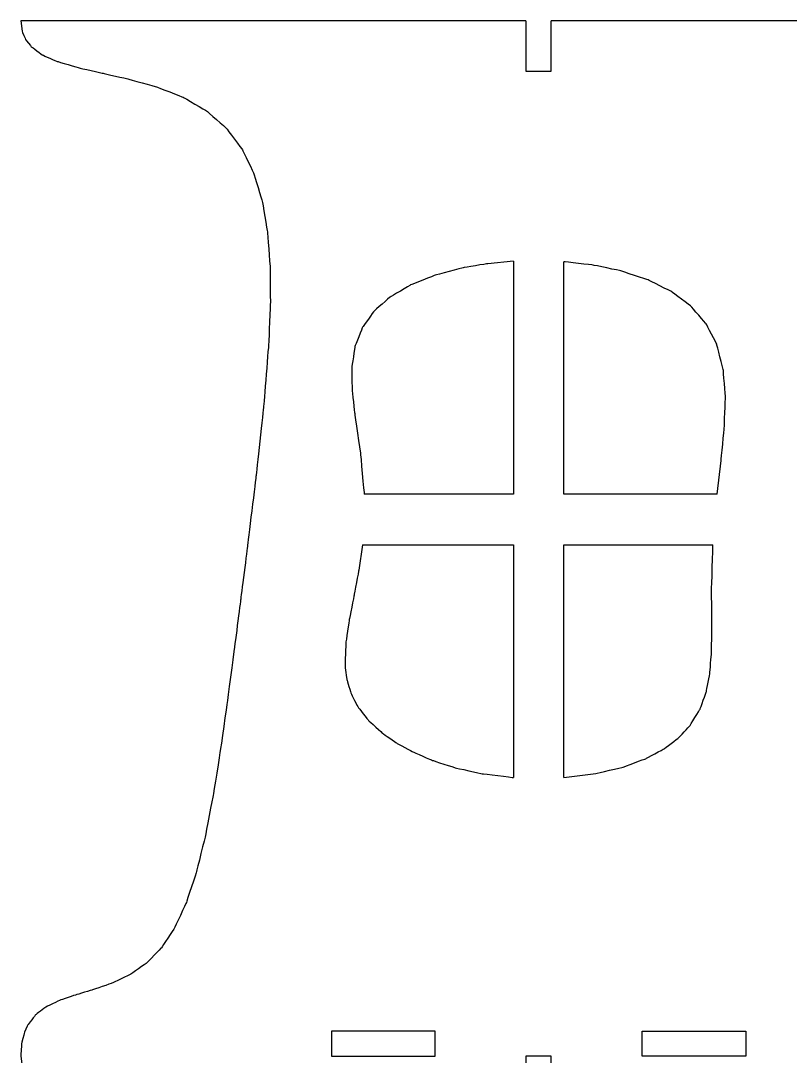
# Model space of a CAD drawing. Header units: centimetres. Extents: x -35.4 to 30.2, y -20.1 to 20.9.
# Drawn here: x -35.38 to -20.15, y 0.42 to 20.92 of the extents above; entities that cross this region are included whole.
import ezdxf

# ---------------------------------------------------------------- set-up
doc = ezdxf.new("R2010")
doc.units = ezdxf.units.CM
doc.header["$MEASUREMENT"] = 0
doc.layers.add('Capa 1', color=7, linetype='Continuous')

msp = doc.modelspace()

# ---------------------------------------------------------------- linework, layer by layer
at = {"layer": 'Capa 1', "color": 1, "lineweight": 25}
for points, knots in [([(-35.37782, 20.91947), (-35.37782, 20.91947), (-35.35234, 20.71479), (-35.35234, 20.71479), (-35.35234, 20.71479), (-35.35234, 20.71479), (-35.28063, 20.54525), (-35.28063, 20.54525), (-35.28063, 20.54525), (-35.28063, 20.54525), (-35.16939, 20.40533), (-35.16939, 20.40533), (-35.16939, 20.40533), (-35.16939, 20.40533), (-34.94199, 20.23992), (-34.94199, 20.23992), (-34.94199, 20.23992), (-34.94199, 20.23992), (-34.65843, 20.11436), (-34.65843, 20.11436), (-34.65843, 20.11436), (-34.65843, 20.11436), (-34.22116, 19.98606), (-34.22116, 19.98606), (-34.22116, 19.98606), (-34.22116, 19.98606), (-33.74618, 19.87814), (-33.74618, 19.87814), (-33.74618, 19.87814), (-33.74618, 19.87814), (-33.26023, 19.76885), (-33.26023, 19.76885), (-33.26023, 19.76885), (-33.26023, 19.76885), (-32.69219, 19.61187), (-32.69219, 19.61187), (-32.69219, 19.61187), (-32.69219, 19.61187), (-32.16602, 19.40567), (-32.16602, 19.40567), (-32.16602, 19.40567), (-32.16602, 19.40567), (-31.70021, 19.13445), (-31.70021, 19.13445), (-31.70021, 19.13445), (-31.70021, 19.13445), (-31.30602, 18.7882), (-31.30602, 18.7882), (-31.30602, 18.7882), (-31.30602, 18.7882), (-30.98845, 18.36162), (-30.98845, 18.36162), (-30.98845, 18.36162), (-30.98845, 18.36162), (-30.76144, 17.88968), (-30.76144, 17.88968), (-30.76144, 17.88968), (-30.76144, 17.88968), (-30.59852, 17.34781), (-30.59852, 17.34781), (-30.59852, 17.34781), (-30.59852, 17.34781), (-30.49467, 16.73934), (-30.49467, 16.73934), (-30.49467, 16.73934), (-30.49467, 16.73934), (-30.44327, 16.06924), (-30.44327, 16.06924), (-30.44327, 16.06924), (-30.44327, 16.06924), (-30.43688, 15.34364), (-30.43688, 15.34364), (-30.43688, 15.34364), (-30.43688, 15.34364), (-30.46754, 14.56972), (-30.46754, 14.56972), (-30.46754, 14.56972), (-30.46754, 14.56972), (-30.57178, 13.27531), (-30.57178, 13.27531), (-30.57178, 13.27531), (-30.57178, 13.27531), (-30.72009, 11.91496), (-30.72009, 11.91496), (-30.72009, 11.91496), (-30.72009, 11.91496), (-30.88985, 10.52438), (-30.88985, 10.52438), (-30.88985, 10.52438), (-30.88985, 10.52438), (-31.02418, 9.46478), (-31.02418, 9.46478), (-31.02418, 9.46478), (-31.02418, 9.46478), (-31.15852, 8.42521), (-31.15852, 8.42521), (-31.15852, 8.42521), (-31.15852, 8.42521), (-31.29233, 7.42159), (-31.29233, 7.42159), (-31.29233, 7.42159), (-31.29233, 7.42159), (-31.42797, 6.46931), (-31.42797, 6.46931), (-31.42797, 6.46931), (-31.42797, 6.46931), (-31.57028, 5.5827), (-31.57028, 5.5827), (-31.57028, 5.5827), (-31.57028, 5.5827), (-31.72314, 4.78836), (-31.72314, 4.78836), (-31.72314, 4.78836), (-31.72314, 4.78836), (-31.89667, 4.08022), (-31.89667, 4.08022), (-31.89667, 4.08022), (-31.89667, 4.08022), (-32.0991, 3.46625), (-32.0991, 3.46625), (-32.0991, 3.46625), (-32.0991, 3.46625), (-32.33796, 2.95126), (-32.33796, 2.95126), (-32.33796, 2.95126), (-32.33796, 2.95126), (-32.59179, 2.56967), (-32.59179, 2.56967), (-32.59179, 2.56967), (-32.59179, 2.56967), (-32.88301, 2.2673), (-32.88301, 2.2673), (-32.88301, 2.2673), (-32.88301, 2.2673), (-33.21109, 2.03679), (-33.21109, 2.03679), (-33.21109, 2.03679), (-33.21109, 2.03679), (-33.57159, 1.86549), (-33.57159, 1.86549), (-33.57159, 1.86549), (-33.57159, 1.86549), (-33.95499, 1.73439), (-33.95499, 1.73439), (-33.95499, 1.73439), (-33.95499, 1.73439), (-34.28089, 1.63713), (-34.28089, 1.63713), (-34.28089, 1.63713), (-34.28089, 1.63713), (-34.59906, 1.52985), (-34.59906, 1.52985), (-34.59906, 1.52985), (-34.59906, 1.52985), (-34.89232, 1.38779), (-34.89232, 1.38779), (-34.89232, 1.38779), (-34.89232, 1.38779), (-35.08303, 1.24054), (-35.08303, 1.24054), (-35.08303, 1.24054), (-35.08303, 1.24054), (-35.23649, 1.04189), (-35.23649, 1.04189), (-35.23649, 1.04189), (-35.23649, 1.04189), (-35.31178, 0.87252), (-35.31178, 0.87252), (-35.31178, 0.87252), (-35.31178, 0.87252), (-35.36049, 0.6671), (-35.36049, 0.6671), (-35.36049, 0.6671), (-35.36049, 0.6671), (-35.37782, 0.41948), (-35.37782, 0.41948)], [0, 0, 0, 0, 0.02222222, 0.02222222, 0.02222222, 0.02222223, 0.04444444, 0.04444444, 0.04444444, 0.04444445, 0.06666667, 0.06666667, 0.06666667, 0.06666668, 0.08888889, 0.08888889, 0.08888889, 0.0888889, 0.11111111, 0.11111111, 0.11111111, 0.11111112, 0.13333333, 0.13333333, 0.13333333, 0.13333334, 0.15555556, 0.15555556, 0.15555556, 0.15555557, 0.17777778, 0.17777778, 0.17777778, 0.17777779, 0.2, 0.2, 0.2, 0.20000001, 0.22222222, 0.22222222, 0.22222222, 0.22222223, 0.24444444, 0.24444444, 0.24444444, 0.24444445, 0.26666667, 0.26666667, 0.26666667, 0.26666668, 0.28888889, 0.28888889, 0.28888889, 0.2888889, 0.31111111, 0.31111111, 0.31111111, 0.31111112, 0.33333333, 0.33333333, 0.33333333, 0.33333334, 0.35555556, 0.35555556, 0.35555556, 0.35555557, 0.37777778, 0.37777778, 0.37777778, 0.37777779, 0.4, 0.4, 0.4, 0.40000001, 0.42222222, 0.42222222, 0.42222222, 0.42222223, 0.44444444, 0.44444444, 0.44444444, 0.44444445, 0.46666667, 0.46666667, 0.46666667, 0.46666668, 0.48888889, 0.48888889, 0.48888889, 0.4888889, 0.51111111, 0.51111111, 0.51111111, 0.51111112, 0.53333333, 0.53333333, 0.53333333, 0.53333334, 0.55555556, 0.55555556, 0.55555556, 0.55555557, 0.57777778, 0.57777778, 0.57777778, 0.57777779, 0.6, 0.6, 0.6, 0.60000001, 0.62222222, 0.62222222, 0.62222222, 0.62222223, 0.64444444, 0.64444444, 0.64444444, 0.64444445, 0.66666667, 0.66666667, 0.66666667, 0.66666668, 0.68888889, 0.68888889, 0.68888889, 0.6888889, 0.71111111, 0.71111111, 0.71111111, 0.71111112, 0.73333333, 0.73333333, 0.73333333, 0.73333334, 0.75555556, 0.75555556, 0.75555556, 0.75555557, 0.77777778, 0.77777778, 0.77777778, 0.77777779, 0.8, 0.8, 0.8, 0.80000001, 0.82222222, 0.82222222, 0.82222222, 0.82222223, 0.84444444, 0.84444444, 0.84444444, 0.84444445, 0.86666667, 0.86666667, 0.86666667, 0.86666668, 0.88888889, 0.88888889, 0.88888889, 0.8888889, 0.91111111, 0.91111111, 0.91111111, 0.91111112, 0.93333333, 0.93333333, 0.93333333, 0.93333334, 0.95555556, 0.95555556, 0.95555556, 0.95555557, 1, 1, 1, 1]), ([(-25.62781, 16.15665), (-25.62781, 16.15665), (-26.13581, 16.10935), (-26.13581, 16.10935), (-26.13581, 16.10935), (-26.13581, 16.10935), (-26.62085, 16.0281), (-26.62085, 16.0281), (-26.62085, 16.0281), (-26.62085, 16.0281), (-27.1752, 15.88188), (-27.1752, 15.88188), (-27.1752, 15.88188), (-27.1752, 15.88188), (-27.66122, 15.68792), (-27.66122, 15.68792), (-27.66122, 15.68792), (-27.66122, 15.68792), (-28.06643, 15.44962), (-28.06643, 15.44962), (-28.06643, 15.44962), (-28.06643, 15.44962), (-28.38354, 15.17071), (-28.38354, 15.17071), (-28.38354, 15.17071), (-28.38354, 15.17071), (-28.61115, 14.85526), (-28.61115, 14.85526), (-28.61115, 14.85526), (-28.61115, 14.85526), (-28.76288, 14.47313), (-28.76288, 14.47313), (-28.76288, 14.47313), (-28.76288, 14.47313), (-28.82585, 14.05727), (-28.82585, 14.05727), (-28.82585, 14.05727), (-28.82585, 14.05727), (-28.81939, 13.61239), (-28.81939, 13.61239), (-28.81939, 13.61239), (-28.81939, 13.61239), (-28.76732, 13.14259), (-28.76732, 13.14259), (-28.76732, 13.14259), (-28.76732, 13.14259), (-28.65429, 12.36271), (-28.65429, 12.36271), (-28.65429, 12.36271), (-28.65429, 12.36271), (-28.58018, 11.54447), (-28.58018, 11.54447)], [0, 0, 0, 0, 0.07142857, 0.07142857, 0.07142857, 0.07142858, 0.14285714, 0.14285714, 0.14285714, 0.14285715, 0.21428571, 0.21428571, 0.21428571, 0.21428572, 0.28571429, 0.28571429, 0.28571429, 0.2857143, 0.35714286, 0.35714286, 0.35714286, 0.35714287, 0.42857143, 0.42857143, 0.42857143, 0.42857144, 0.5, 0.5, 0.5, 0.50000001, 0.57142857, 0.57142857, 0.57142857, 0.57142858, 0.64285714, 0.64285714, 0.64285714, 0.64285715, 0.71428571, 0.71428571, 0.71428571, 0.71428572, 0.78571429, 0.78571429, 0.78571429, 0.7857143, 0.85714286, 0.85714286, 0.85714286, 0.85714287, 1, 1, 1, 1]), ([(-21.59175, 11.54447), (-21.59175, 11.54447), (-21.51608, 12.21524), (-21.51608, 12.21524), (-21.51608, 12.21524), (-21.51608, 12.21524), (-21.45329, 12.85832), (-21.45329, 12.85832), (-21.45329, 12.85832), (-21.45329, 12.85832), (-21.43039, 13.46231), (-21.43039, 13.46231), (-21.43039, 13.46231), (-21.43039, 13.46231), (-21.4734, 14.01769), (-21.4734, 14.01769), (-21.4734, 14.01769), (-21.4734, 14.01769), (-21.60403, 14.51687), (-21.60403, 14.51687), (-21.60403, 14.51687), (-21.60403, 14.51687), (-21.81086, 14.91639), (-21.81086, 14.91639), (-21.81086, 14.91639), (-21.81086, 14.91639), (-22.10762, 15.2625), (-22.10762, 15.2625), (-22.10762, 15.2625), (-22.10762, 15.2625), (-22.49377, 15.55355), (-22.49377, 15.55355), (-22.49377, 15.55355), (-22.49377, 15.55355), (-22.96307, 15.7886), (-22.96307, 15.7886), (-22.96307, 15.7886), (-22.96307, 15.7886), (-23.50395, 15.96728), (-23.50395, 15.96728), (-23.50395, 15.96728), (-23.50395, 15.96728), (-24.05009, 16.08179), (-24.05009, 16.08179), (-24.05009, 16.08179), (-24.05009, 16.08179), (-24.62783, 16.149), (-24.62783, 16.149)], [0, 0, 0, 0, 0.07692308, 0.07692308, 0.07692308, 0.07692309, 0.15384615, 0.15384615, 0.15384615, 0.15384616, 0.23076923, 0.23076923, 0.23076923, 0.23076924, 0.30769231, 0.30769231, 0.30769231, 0.30769232, 0.38461538, 0.38461538, 0.38461538, 0.38461539, 0.46153846, 0.46153846, 0.46153846, 0.46153847, 0.53846154, 0.53846154, 0.53846154, 0.53846155, 0.61538462, 0.61538462, 0.61538462, 0.61538463, 0.69230769, 0.69230769, 0.69230769, 0.6923077, 0.76923077, 0.76923077, 0.76923077, 0.76923078, 0.84615385, 0.84615385, 0.84615385, 0.84615386, 1, 1, 1, 1]), ([(-28.61669, 10.54449), (-28.61669, 10.54449), (-28.68767, 10.04294), (-28.68767, 10.04294), (-28.68767, 10.04294), (-28.68767, 10.04294), (-28.78009, 9.54902), (-28.78009, 9.54902), (-28.78009, 9.54902), (-28.78009, 9.54902), (-28.87425, 9.06769), (-28.87425, 9.06769), (-28.87425, 9.06769), (-28.87425, 9.06769), (-28.9441, 8.60262), (-28.9441, 8.60262), (-28.9441, 8.60262), (-28.9441, 8.60262), (-28.95895, 8.15527), (-28.95895, 8.15527), (-28.95895, 8.15527), (-28.95895, 8.15527), (-28.92325, 7.8741), (-28.92325, 7.8741), (-28.92325, 7.8741), (-28.92325, 7.8741), (-28.84046, 7.59925), (-28.84046, 7.59925), (-28.84046, 7.59925), (-28.84046, 7.59925), (-28.70068, 7.32994), (-28.70068, 7.32994), (-28.70068, 7.32994), (-28.70068, 7.32994), (-28.49375, 7.06589), (-28.49375, 7.06589), (-28.49375, 7.06589), (-28.49375, 7.06589), (-28.20902, 6.80811), (-28.20902, 6.80811), (-28.20902, 6.80811), (-28.20902, 6.80811), (-27.9395, 6.62192), (-27.9395, 6.62192), (-27.9395, 6.62192), (-27.9395, 6.62192), (-27.61512, 6.44369), (-27.61512, 6.44369), (-27.61512, 6.44369), (-27.61512, 6.44369), (-27.22981, 6.27785), (-27.22981, 6.27785), (-27.22981, 6.27785), (-27.22981, 6.27785), (-26.77642, 6.1311), (-26.77642, 6.1311), (-26.77642, 6.1311), (-26.77642, 6.1311), (-26.24613, 6.01309), (-26.24613, 6.01309), (-26.24613, 6.01309), (-26.24613, 6.01309), (-25.62781, 5.93749), (-25.62781, 5.93749)], [0, 0, 0, 0, 0.05882353, 0.05882353, 0.05882353, 0.05882354, 0.11764706, 0.11764706, 0.11764706, 0.11764707, 0.17647059, 0.17647059, 0.17647059, 0.1764706, 0.23529412, 0.23529412, 0.23529412, 0.23529413, 0.29411765, 0.29411765, 0.29411765, 0.29411766, 0.35294118, 0.35294118, 0.35294118, 0.35294119, 0.41176471, 0.41176471, 0.41176471, 0.41176472, 0.47058824, 0.47058824, 0.47058824, 0.47058825, 0.52941176, 0.52941176, 0.52941176, 0.52941177, 0.58823529, 0.58823529, 0.58823529, 0.5882353, 0.64705882, 0.64705882, 0.64705882, 0.64705883, 0.70588235, 0.70588235, 0.70588235, 0.70588236, 0.76470588, 0.76470588, 0.76470588, 0.76470589, 0.82352941, 0.82352941, 0.82352941, 0.82352942, 0.88235294, 0.88235294, 0.88235294, 0.88235295, 1, 1, 1, 1]), ([(-24.62783, 5.93746), (-24.62783, 5.93746), (-23.99502, 6.01652), (-23.99502, 6.01652), (-23.99502, 6.01652), (-23.99502, 6.01652), (-23.4565, 6.14489), (-23.4565, 6.14489), (-23.4565, 6.14489), (-23.4565, 6.14489), (-23.009, 6.31091), (-23.009, 6.31091), (-23.009, 6.31091), (-23.009, 6.31091), (-22.64617, 6.50564), (-22.64617, 6.50564), (-22.64617, 6.50564), (-22.64617, 6.50564), (-22.35965, 6.72232), (-22.35965, 6.72232), (-22.35965, 6.72232), (-22.35965, 6.72232), (-22.14011, 6.9561), (-22.14011, 6.9561), (-22.14011, 6.9561), (-22.14011, 6.9561), (-21.93381, 7.29004), (-21.93381, 7.29004), (-21.93381, 7.29004), (-21.93381, 7.29004), (-21.80702, 7.64233), (-21.80702, 7.64233), (-21.80702, 7.64233), (-21.80702, 7.64233), (-21.73812, 8.00925), (-21.73812, 8.00925), (-21.73812, 8.00925), (-21.73812, 8.00925), (-21.70796, 8.38838), (-21.70796, 8.38838), (-21.70796, 8.38838), (-21.70796, 8.38838), (-21.70037, 8.77795), (-21.70037, 8.77795), (-21.70037, 8.77795), (-21.70037, 8.77795), (-21.70425, 9.64861), (-21.70425, 9.64861), (-21.70425, 9.64861), (-21.70425, 9.64861), (-21.67787, 10.54449), (-21.67787, 10.54449)], [0, 0, 0, 0, 0.07142857, 0.07142857, 0.07142857, 0.07142858, 0.14285714, 0.14285714, 0.14285714, 0.14285715, 0.21428571, 0.21428571, 0.21428571, 0.21428572, 0.28571429, 0.28571429, 0.28571429, 0.2857143, 0.35714286, 0.35714286, 0.35714286, 0.35714287, 0.42857143, 0.42857143, 0.42857143, 0.42857144, 0.5, 0.5, 0.5, 0.50000001, 0.57142857, 0.57142857, 0.57142857, 0.57142858, 0.64285714, 0.64285714, 0.64285714, 0.64285715, 0.71428571, 0.71428571, 0.71428571, 0.71428572, 0.78571429, 0.78571429, 0.78571429, 0.7857143, 0.85714286, 0.85714286, 0.85714286, 0.85714287, 1, 1, 1, 1]), ([(-35.37782, 0.41948), (-35.37782, 0.41948), (-35.35234, 0.2148), (-35.35234, 0.2148), (-35.35234, 0.2148), (-35.35234, 0.2148), (-35.28063, 0.04526), (-35.28063, 0.04526), (-35.28063, 0.04526), (-35.28063, 0.04526), (-35.16939, -0.09469), (-35.16939, -0.09469), (-35.16939, -0.09469), (-35.16939, -0.09469), (-34.94199, -0.26007), (-34.94199, -0.26007), (-34.94199, -0.26007), (-34.94199, -0.26007), (-34.65843, -0.38562), (-34.65843, -0.38562), (-34.65843, -0.38562), (-34.65843, -0.38562), (-34.22116, -0.51393), (-34.22116, -0.51393), (-34.22116, -0.51393), (-34.22116, -0.51393), (-33.74618, -0.62188), (-33.74618, -0.62188), (-33.74618, -0.62188), (-33.74618, -0.62188), (-33.26023, -0.73114), (-33.26023, -0.73114), (-33.26023, -0.73114), (-33.26023, -0.73114), (-32.69219, -0.88812), (-32.69219, -0.88812), (-32.69219, -0.88812), (-32.69219, -0.88812), (-32.16602, -1.09436), (-32.16602, -1.09436), (-32.16602, -1.09436), (-32.16602, -1.09436), (-31.70021, -1.36554), (-31.70021, -1.36554), (-31.70021, -1.36554), (-31.70021, -1.36554), (-31.30602, -1.71179), (-31.30602, -1.71179), (-31.30602, -1.71179), (-31.30602, -1.71179), (-30.98845, -2.13837), (-30.98845, -2.13837), (-30.98845, -2.13837), (-30.98845, -2.13837), (-30.76144, -2.61035), (-30.76144, -2.61035), (-30.76144, -2.61035), (-30.76144, -2.61035), (-30.59852, -3.15221), (-30.59852, -3.15221), (-30.59852, -3.15221), (-30.59852, -3.15221), (-30.49467, -3.76065), (-30.49467, -3.76065), (-30.49467, -3.76065), (-30.49467, -3.76065), (-30.44327, -4.43075), (-30.44327, -4.43075), (-30.44327, -4.43075), (-30.44327, -4.43075), (-30.43688, -5.15638), (-30.43688, -5.15638), (-30.43688, -5.15638), (-30.43688, -5.15638), (-30.46754, -5.93027), (-30.46754, -5.93027), (-30.46754, -5.93027), (-30.46754, -5.93027), (-30.57178, -7.22472), (-30.57178, -7.22472), (-30.57178, -7.22472), (-30.57178, -7.22472), (-30.72009, -8.58503), (-30.72009, -8.58503), (-30.72009, -8.58503), (-30.72009, -8.58503), (-30.88985, -9.97564), (-30.88985, -9.97564), (-30.88985, -9.97564), (-30.88985, -9.97564), (-31.02418, -11.03521), (-31.02418, -11.03521), (-31.02418, -11.03521), (-31.02418, -11.03521), (-31.15852, -12.07478), (-31.15852, -12.07478), (-31.15852, -12.07478), (-31.15852, -12.07478), (-31.29233, -13.07839), (-31.29233, -13.07839), (-31.29233, -13.07839), (-31.29233, -13.07839), (-31.42797, -14.03068), (-31.42797, -14.03068), (-31.42797, -14.03068), (-31.42797, -14.03068), (-31.57028, -14.91728), (-31.57028, -14.91728), (-31.57028, -14.91728), (-31.57028, -14.91728), (-31.72314, -15.71167), (-31.72314, -15.71167), (-31.72314, -15.71167), (-31.72314, -15.71167), (-31.89667, -16.4198), (-31.89667, -16.4198), (-31.89667, -16.4198), (-31.89667, -16.4198), (-32.0991, -17.03374), (-32.0991, -17.03374), (-32.0991, -17.03374), (-32.0991, -17.03374), (-32.33796, -17.54872), (-32.33796, -17.54872), (-32.33796, -17.54872), (-32.33796, -17.54872), (-32.59179, -17.93036), (-32.59179, -17.93036), (-32.59179, -17.93036), (-32.59179, -17.93036), (-32.88301, -18.23269), (-32.88301, -18.23269), (-32.88301, -18.23269), (-32.88301, -18.23269), (-33.21109, -18.46319), (-33.21109, -18.46319), (-33.21109, -18.46319), (-33.21109, -18.46319), (-33.57159, -18.63454), (-33.57159, -18.63454), (-33.57159, -18.63454), (-33.57159, -18.63454), (-33.95499, -18.76559), (-33.95499, -18.76559), (-33.95499, -18.76559), (-33.95499, -18.76559), (-34.28089, -18.86285), (-34.28089, -18.86285), (-34.28089, -18.86285), (-34.28089, -18.86285), (-34.59906, -18.97017), (-34.59906, -18.97017), (-34.59906, -18.97017), (-34.59906, -18.97017), (-34.89232, -19.1122), (-34.89232, -19.1122), (-34.89232, -19.1122), (-34.89232, -19.1122), (-35.08303, -19.25948), (-35.08303, -19.25948), (-35.08303, -19.25948), (-35.08303, -19.25948), (-35.23649, -19.45813), (-35.23649, -19.45813), (-35.23649, -19.45813), (-35.23649, -19.45813), (-35.31178, -19.62747), (-35.31178, -19.62747), (-35.31178, -19.62747), (-35.31178, -19.62747), (-35.36049, -19.83289), (-35.36049, -19.83289), (-35.36049, -19.83289), (-35.36049, -19.83289), (-35.37782, -20.0805), (-35.37782, -20.0805)], [0, 0, 0, 0, 0.02222222, 0.02222222, 0.02222222, 0.02222223, 0.04444444, 0.04444444, 0.04444444, 0.04444445, 0.06666667, 0.06666667, 0.06666667, 0.06666668, 0.08888889, 0.08888889, 0.08888889, 0.0888889, 0.11111111, 0.11111111, 0.11111111, 0.11111112, 0.13333333, 0.13333333, 0.13333333, 0.13333334, 0.15555556, 0.15555556, 0.15555556, 0.15555557, 0.17777778, 0.17777778, 0.17777778, 0.17777779, 0.2, 0.2, 0.2, 0.20000001, 0.22222222, 0.22222222, 0.22222222, 0.22222223, 0.24444444, 0.24444444, 0.24444444, 0.24444445, 0.26666667, 0.26666667, 0.26666667, 0.26666668, 0.28888889, 0.28888889, 0.28888889, 0.2888889, 0.31111111, 0.31111111, 0.31111111, 0.31111112, 0.33333333, 0.33333333, 0.33333333, 0.33333334, 0.35555556, 0.35555556, 0.35555556, 0.35555557, 0.37777778, 0.37777778, 0.37777778, 0.37777779, 0.4, 0.4, 0.4, 0.40000001, 0.42222222, 0.42222222, 0.42222222, 0.42222223, 0.44444444, 0.44444444, 0.44444444, 0.44444445, 0.46666667, 0.46666667, 0.46666667, 0.46666668, 0.48888889, 0.48888889, 0.48888889, 0.4888889, 0.51111111, 0.51111111, 0.51111111, 0.51111112, 0.53333333, 0.53333333, 0.53333333, 0.53333334, 0.55555556, 0.55555556, 0.55555556, 0.55555557, 0.57777778, 0.57777778, 0.57777778, 0.57777779, 0.6, 0.6, 0.6, 0.60000001, 0.62222222, 0.62222222, 0.62222222, 0.62222223, 0.64444444, 0.64444444, 0.64444444, 0.64444445, 0.66666667, 0.66666667, 0.66666667, 0.66666668, 0.68888889, 0.68888889, 0.68888889, 0.6888889, 0.71111111, 0.71111111, 0.71111111, 0.71111112, 0.73333333, 0.73333333, 0.73333333, 0.73333334, 0.75555556, 0.75555556, 0.75555556, 0.75555557, 0.77777778, 0.77777778, 0.77777778, 0.77777779, 0.8, 0.8, 0.8, 0.80000001, 0.82222222, 0.82222222, 0.82222222, 0.82222223, 0.84444444, 0.84444444, 0.84444444, 0.84444445, 0.86666667, 0.86666667, 0.86666667, 0.86666668, 0.88888889, 0.88888889, 0.88888889, 0.8888889, 0.91111111, 0.91111111, 0.91111111, 0.91111112, 0.93333333, 0.93333333, 0.93333333, 0.93333334, 0.95555556, 0.95555556, 0.95555556, 0.95555557, 1, 1, 1, 1])]:
    msp.add_open_spline(points, degree=3, knots=knots, dxfattribs=at)
for points in [[(-25.37784, 20.91947), (-25.37784, 20.91947), (-35.37782, 20.91947), (-35.37782, 20.91947)], [(-25.37784, 20.91947), (-25.37784, 20.91947), (-25.37784, 19.91949), (-25.37784, 19.91949)], [(-24.87784, 19.91949), (-24.87784, 19.91949), (-24.87784, 20.91947), (-24.87784, 20.91947)], [(-14.87783, 20.91947), (-14.87783, 20.91947), (-24.87784, 20.91947), (-24.87784, 20.91947)], [(-25.37784, 19.91949), (-25.37784, 19.91949), (-24.87784, 19.91949), (-24.87784, 19.91949)], [(-25.62781, 16.15665), (-25.62781, 16.15665), (-25.62781, 11.54447), (-25.62781, 11.54447)], [(-24.62783, 11.54447), (-24.62783, 11.54447), (-24.62783, 16.149), (-24.62783, 16.149)], [(-25.62781, 11.54447), (-25.62781, 11.54447), (-28.58018, 11.54447), (-28.58018, 11.54447)], [(-21.59175, 11.54447), (-21.59175, 11.54447), (-24.62783, 11.54447), (-24.62783, 11.54447)], [(-28.61669, 10.54449), (-28.61669, 10.54449), (-25.62781, 10.54449), (-25.62781, 10.54449)], [(-25.62781, 10.54449), (-25.62781, 10.54449), (-25.62781, 5.93749), (-25.62781, 5.93749)], [(-24.62783, 5.93746), (-24.62783, 5.93746), (-24.62783, 10.54449), (-24.62783, 10.54449)], [(-24.62783, 10.54449), (-24.62783, 10.54449), (-21.67787, 10.54449), (-21.67787, 10.54449)], [(-27.17781, 0.91948), (-27.17781, 0.91948), (-29.22784, 0.91948), (-29.22784, 0.91948)], [(-29.22784, 0.91948), (-29.22784, 0.91948), (-29.22784, 0.41948), (-29.22784, 0.41948)], [(-27.17781, 0.41948), (-27.17781, 0.41948), (-27.17781, 0.91948), (-27.17781, 0.91948)], [(-23.07783, 0.41948), (-23.07783, 0.41948), (-23.07783, 0.91948), (-23.07783, 0.91948)], [(-23.07783, 0.91948), (-23.07783, 0.91948), (-21.02784, 0.91948), (-21.02784, 0.91948)], [(-21.02784, 0.91948), (-21.02784, 0.91948), (-21.02784, 0.41948), (-21.02784, 0.41948)], [(-29.22784, 0.41948), (-29.22784, 0.41948), (-27.17781, 0.41948), (-27.17781, 0.41948)], [(-24.87784, 0.41948), (-24.87784, 0.41948), (-25.37784, 0.41948), (-25.37784, 0.41948)], [(-25.37784, 0.41948), (-25.37784, 0.41948), (-25.37784, -0.5805), (-25.37784, -0.5805)], [(-24.87784, -0.5805), (-24.87784, -0.5805), (-24.87784, 0.41948), (-24.87784, 0.41948)], [(-21.02784, 0.41948), (-21.02784, 0.41948), (-23.07783, 0.41948), (-23.07783, 0.41948)]]:
    msp.add_open_spline(points, degree=3, dxfattribs=at)

doc.saveas('drawing.dxf')
